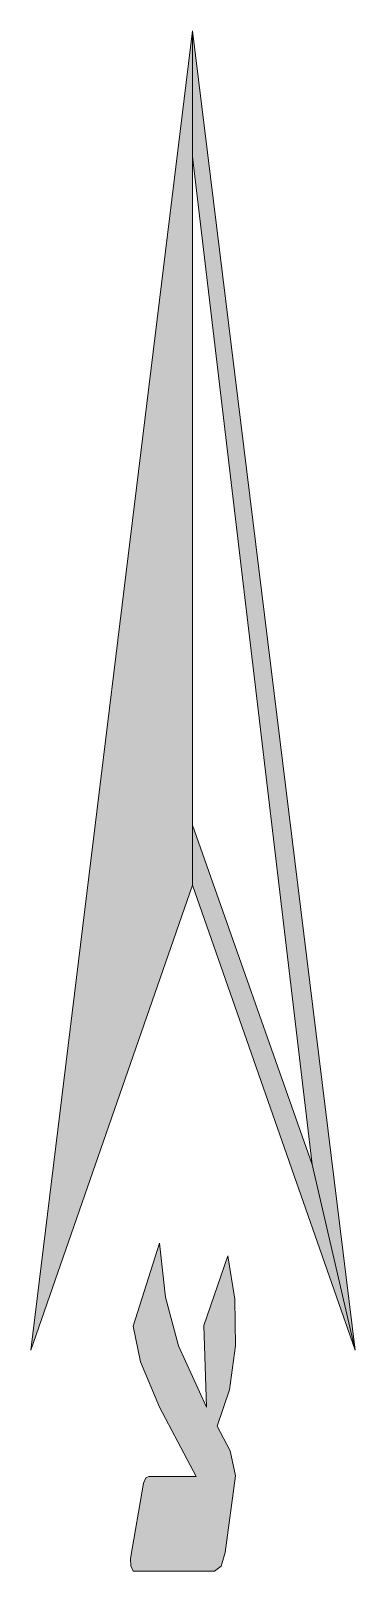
# Model space of a CAD drawing. Extents: x -0.48 to 0.49, y -4.6 to 0.
import ezdxf

# ---------------------------------------------------------------- set-up
doc = ezdxf.new("R2010")
doc.units = 0
doc.header["$MEASUREMENT"] = 0

msp = doc.modelspace()

# ---------------------------------------------------------------- hatches: boundary and pattern name
for points in [[(0, 0), (-0.4833, -3.9419), (0, -2.5519), (0, -2.3731), (0, -0.376)], [(0.128, -4.3168), (0.1123, -4.2427), (0.0735, -4.1684), (0.1099, -4.0599), (0.1283, -3.9281), (0.1267, -3.789), (0.105, -3.6593), (0.034, -3.8674), (0.0421, -4.1117), (-0.0419, -3.9287), (-0.0807, -3.7828), (-0.0993, -3.622), (-0.1772, -3.8699), (-0.1555, -3.9766), (-0.0993, -4.1118), (0.0107, -4.3191), (-0.1307, -4.3191), (-0.1398, -4.3231), (-0.1466, -4.3391), (-0.1857, -4.564), (-0.184, -4.5858), (-0.1775, -4.6018), (0.0656, -4.6018), (0.0854, -4.5871), (0.0969, -4.5464)]]:
    msp.add_hatch(color=256).paths.add_polyline_path(points)
h = msp.add_hatch(color=256)
h.paths.add_polyline_path([(0, 0), (0, -0.376), (0.3574, -3.3871), (0.4859, -3.9419)])
h.paths.add_polyline_path([(0, -2.3731), (0, -2.5519), (0.4859, -3.9419), (0.3574, -3.3871)], flags=17)

# ---------------------------------------------------------------- linework, layer by layer
at = {"lineweight": 0}
for p, q in [((0, 0), (-0.4833, -3.9419)), ((0.4859, -3.9419), (0, 0)), ((0, -0.376), (0, 0)), ((0, 0), (0, -0.376)), ((0, -2.3731), (0, -0.376)), ((0, -0.376), (0.3574, -3.3871)), ((0.3574, -3.3871), (0, -2.3731)), ((0, -2.5519), (0, -2.3731)), ((0, -2.3731), (0, -2.5519)), ((-0.4833, -3.9419), (0, -2.5519)), ((0, -2.5519), (0.4859, -3.9419)), ((0.3574, -3.3871), (0.4859, -3.9419)), ((0.4859, -3.9419), (0.3574, -3.3871)), ((-0.0993, -3.622), (-0.1772, -3.8699)), ((-0.0807, -3.7828), (-0.0993, -3.622)), ((0.105, -3.6593), (0.034, -3.8674)), ((0.1267, -3.789), (0.105, -3.6593)), ((-0.0419, -3.9287), (-0.0807, -3.7828)), ((0.1283, -3.9281), (0.1267, -3.789)), ((-0.1772, -3.8699), (-0.1555, -3.9766)), ((0.034, -3.8674), (0.0421, -4.1117)), ((0.0421, -4.1117), (-0.0419, -3.9287)), ((0.1099, -4.0599), (0.1283, -3.9281)), ((-0.1555, -3.9766), (-0.0993, -4.1118)), ((0.0735, -4.1684), (0.1099, -4.0599)), ((-0.0993, -4.1118), (0.0107, -4.3191)), ((0.1123, -4.2427), (0.0735, -4.1684)), ((0.128, -4.3168), (0.1123, -4.2427)), ((-0.1398, -4.3231), (-0.1466, -4.3391)), ((-0.1307, -4.3191), (-0.1398, -4.3231)), ((0.0107, -4.3191), (-0.1307, -4.3191)), ((0.0969, -4.5464), (0.128, -4.3168)), ((-0.1466, -4.3391), (-0.1857, -4.564)), ((0.0854, -4.5871), (0.0969, -4.5464)), ((-0.1857, -4.564), (-0.184, -4.5858)), ((-0.184, -4.5858), (-0.1775, -4.6018)), ((-0.1775, -4.6018), (0.0656, -4.6018)), ((0.0656, -4.6018), (0.0854, -4.5871))]:
    msp.add_line(p, q, dxfattribs=at)

doc.saveas('drawing.dxf')
